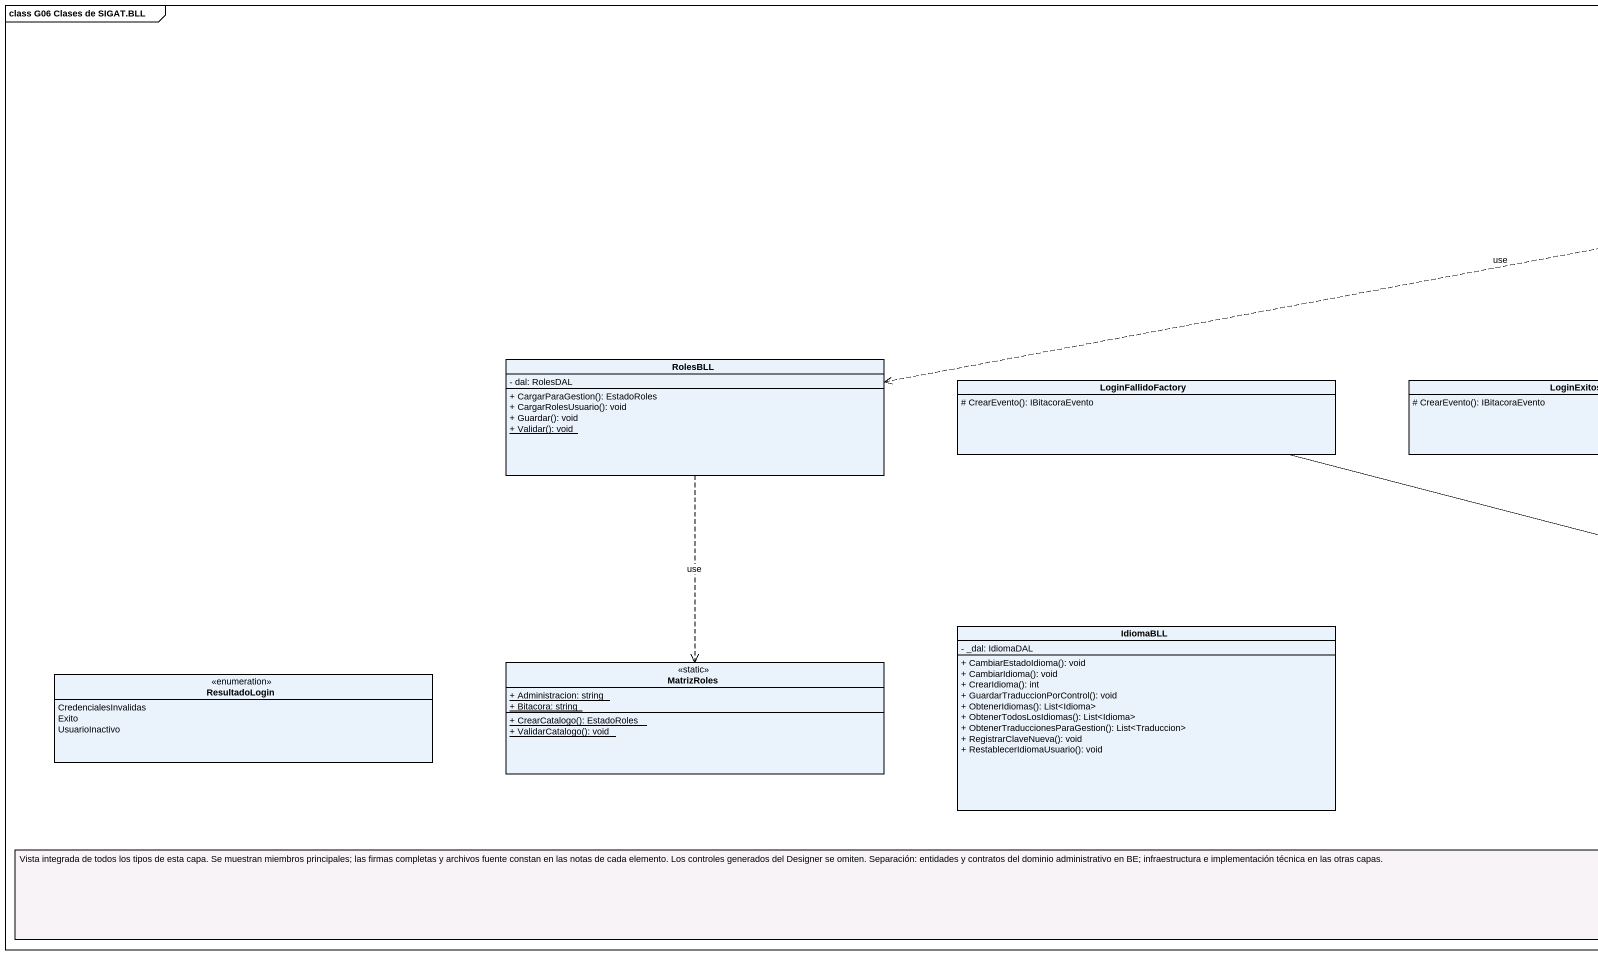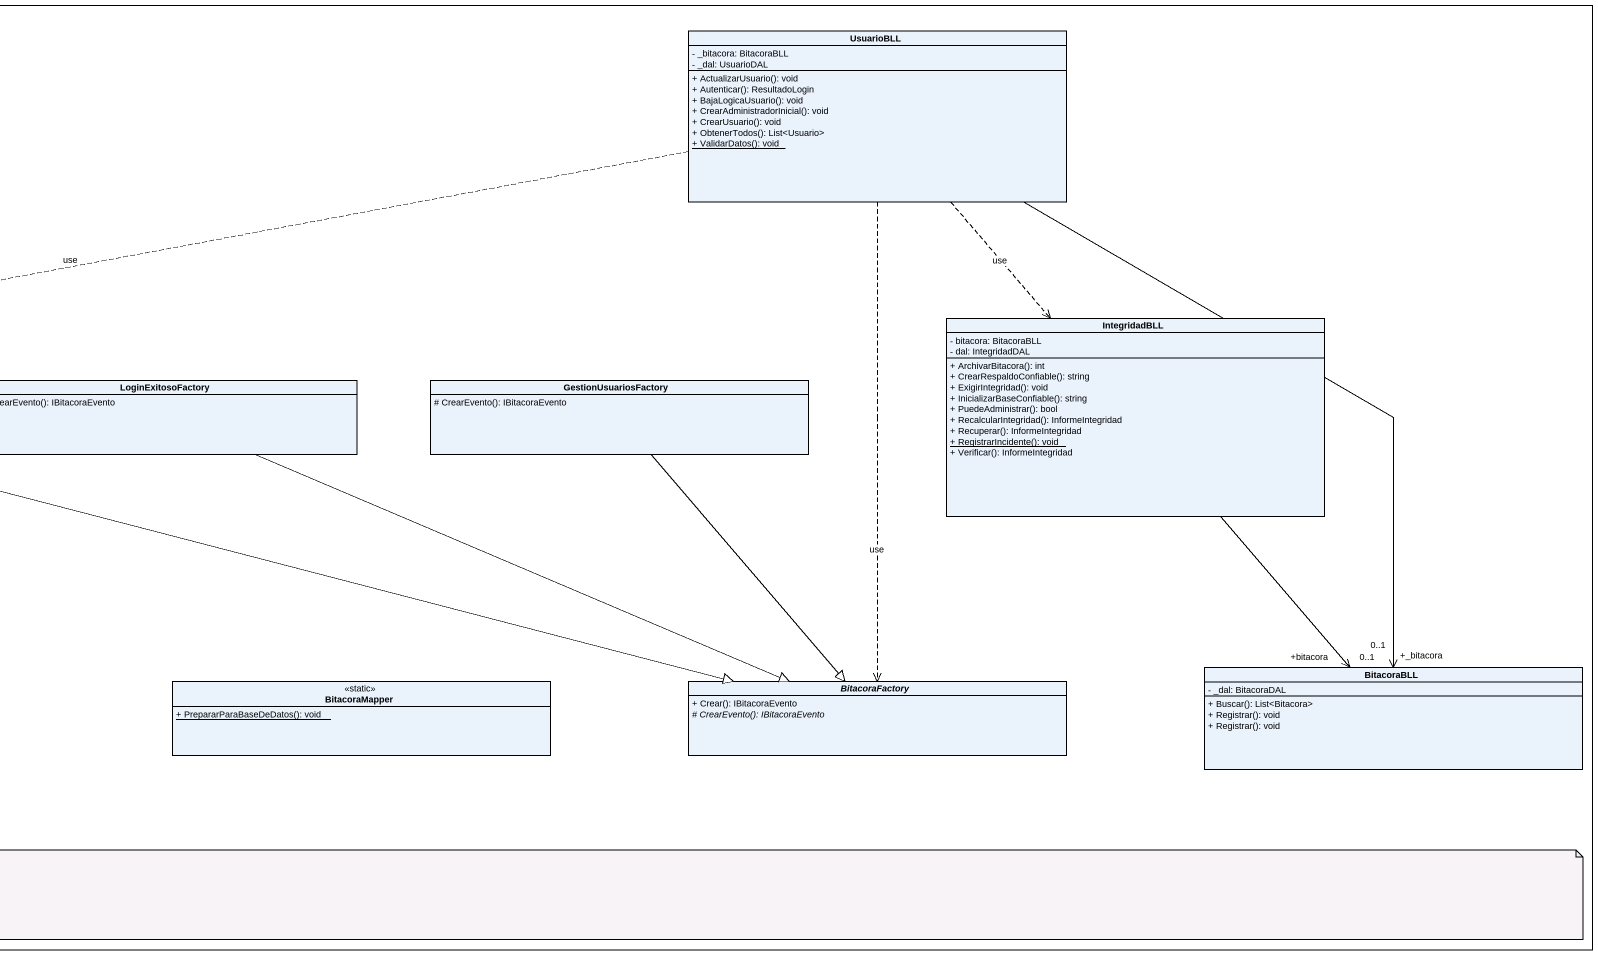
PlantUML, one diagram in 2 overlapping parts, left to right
@startuml
mainframe class G06 Clases de SIGAT.BLL
hide circle
hide empty members
skinparam classAttributeIconSize 0
class UsuarioBLL #EAF2FC {
  - _bitacora: BitacoraBLL
  - _dal: UsuarioDAL
  + ActualizarUsuario(): void
  + Autenticar(): ResultadoLogin
  + BajaLogicaUsuario(): void
  + CrearAdministradorInicial(): void
  + CrearUsuario(): void
  + ObtenerTodos(): List<Usuario>
  {static} + ValidarDatos(): void
}
class IntegridadBLL #EAF2FC {
  - bitacora: BitacoraBLL
  - dal: IntegridadDAL
  + ArchivarBitacora(): int
  + CrearRespaldoConfiable(): string
  + ExigirIntegridad(): void
  + InicializarBaseConfiable(): string
  + PuedeAdministrar(): bool
  + RecalcularIntegridad(): InformeIntegridad
  + Recuperar(): InformeIntegridad
  {static} + RegistrarIncidente(): void
  + Verificar(): InformeIntegridad
}
class RolesBLL #EAF2FC {
  - dal: RolesDAL
  + CargarParaGestion(): EstadoRoles
  + CargarRolesUsuario(): void
  + Guardar(): void
  {static} + Validar(): void
}
class LoginFallidoFactory #EAF2FC {
  # CrearEvento(): IBitacoraEvento
}
class LoginExitosoFactory #EAF2FC {
  # CrearEvento(): IBitacoraEvento
}
class GestionUsuariosFactory #EAF2FC {
  # CrearEvento(): IBitacoraEvento
}
class IdiomaBLL #EAF2FC {
  - _dal: IdiomaDAL
  + CambiarEstadoIdioma(): void
  + CambiarIdioma(): void
  + CrearIdioma(): int
  + GuardarTraduccionPorControl(): void
  + ObtenerIdiomas(): List<Idioma>
  + ObtenerTodosLosIdiomas(): List<Idioma>
  + ObtenerTraduccionesParaGestion(): List<Traduccion>
  + RegistrarClaveNueva(): void
  + RestablecerIdiomaUsuario(): void
}
enum ResultadoLogin #EAF2FC {
  CredencialesInvalidas
  Exito
  UsuarioInactivo
}
class MatrizRoles <<static>> #EAF2FC {
  {static} + Administracion: string
  {static} + Bitacora: string
  {static} + CrearCatalogo(): EstadoRoles
  {static} + ValidarCatalogo(): void
}
class BitacoraMapper <<static>> #EAF2FC {
  {static} + PrepararParaBaseDeDatos(): void
}
abstract class BitacoraFactory #EAF2FC {
  + Crear(): IBitacoraEvento
  {abstract} # CrearEvento(): IBitacoraEvento
}
class BitacoraBLL #EAF2FC {
  - _dal: BitacoraDAL
  + Buscar(): List<Bitacora>
  + Registrar(): void
  + Registrar(): void
}
UsuarioBLL ..> IntegridadBLL : use
UsuarioBLL .left.> RolesBLL : use
UsuarioBLL ..> BitacoraFactory : use
UsuarioBLL --> "+_bitacora\n0..1" BitacoraBLL
IntegridadBLL --> "+bitacora\n0..1" BitacoraBLL
RolesBLL ..> MatrizRoles : use
LoginFallidoFactory -right-|> BitacoraFactory
LoginExitosoFactory -right-|> BitacoraFactory
GestionUsuariosFactory --|> BitacoraFactory
note as N1
  Vista integrada de todos los tipos de esta capa. Se muestran miembros principales; las firmas completas y archivos fuente constan en las notas de cada elemento. Los controles generados del Designer se omiten. Separación: entidades y contratos del dominio administrativo en BE; infraestructura e implementación técnica en las otras capas.
end note
@enduml
